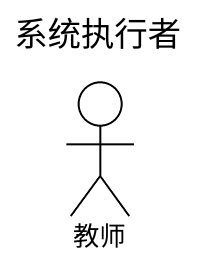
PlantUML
@startuml
title 系统执行者
actor 教师
@enduml
